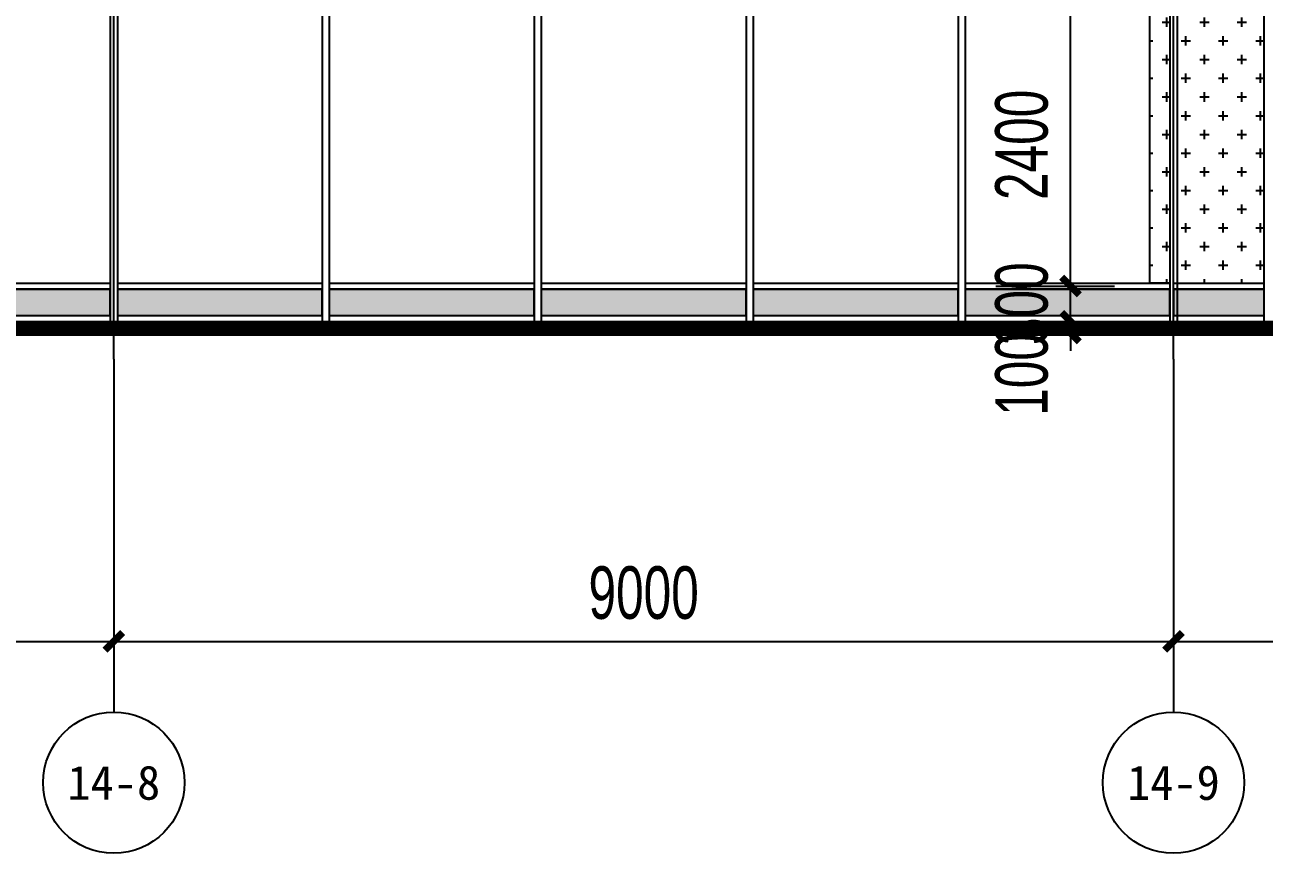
# Model space of a CAD drawing. Extents: x -483182 to 812890, y -390528 to -214858.
# Drawn here: x 41139 to 51666, y -326149 to -319109 of the extents above; entities that cross this region are included whole.
import ezdxf
from ezdxf.enums import TextEntityAlignment as Align

# ---------------------------------------------------------------- set-up
doc = ezdxf.new("R2010")
doc.units = 0
doc.header["$LTSCALE"] = 1000
doc.header["$MEASUREMENT"] = 0
for name, color, linetype in [('01-标注_尺寸', 124, 'Continuous'), ('01-标注_轴线坐标', 132, 'Continuous'), ('02-TEXT_轴号', 7, 'Continuous'), ('05-填充_156', 156, 'Continuous'), ('05-填充_168', 168, 'Continuous'), ('05-填充_18', 18, 'Continuous'), ('A-C_窗', 140, 'Continuous'), ('AXIS_TEXT', 7, 'Continuous'), ('E-立面轮廓', 241, 'Continuous')]:
    doc.layers.add(name, color=color, linetype=linetype)
doc.layers.add('04-不打印_辅助线', color=165, linetype='Continuous', plot=False)
doc.styles.add('_TCH_AXIS', font='STXIHEI_0.TTF', dxfattribs={"width": 0.75})
doc.styles.add('_TCH_DIM_T3', font='ros.shx', dxfattribs={"width": 0.705882, "bigfont": 'jd.shx'})
doc.styles.add('COMPLEX', font='COMPLEX')
doc.dimstyles.new('_TCH_ARCH&&150', dxfattribs={"dimtxt": 446.25, "dimasz": 150, "dimexe": 375, "dimexo": 450, "dimgap": 189.375, "dimtad": 1, "dimdec": 0, "dimzin": 0, "dimdsep": 46, "dimtxsty": '_TCH_DIM_T3', "dimblk": 'ARCHTICK', "dimcen": 0.09, "dimclrt": 7, "dimazin": 2, "dimtfac": 1, "dimtdec": 0, "dimtix": 1, "dimtmove": 2, "dimatfit": 3, "dimfxl": 0, "dimtolj": 1, "dimtzin": 0, "dimarcsym": 0})
pattern_1 = [(0, (0, 0), (158.75, 158.75), [79.375, -238.125]), (90, (39.69, -39.69), (-158.75, 158.75), [79.375, -238.125])]

# ---------------------------------------------------------------- blocks, each defined once
blk = doc.blocks.new('kdytu')
at = {"layer": '05-填充_168'}
h = blk.add_hatch(color=256, dxfattribs=at)
h.dxf.hatch_style = 1
h.paths.add_polyline_path([(0, 50), (1740, 50), (1740, 275), (0, 275)])
for points in [[(0, 325), (1740, 325)], [(0, 275), (1740, 275)], [(0, 50), (1740, 50)], [(0, 0), (1740, 0)]]:
    blk.add_lwpolyline(points)
blk.add_lwpolyline([(0, 50), (1740, 50), (1740, 275), (0, 275)], close=True)
blk = doc.blocks.new('*U54')
at = {"layer": 'A-C_窗'}
blk.add_blockref('kdytu', (-870, -162.5), dxfattribs=at)
blk = doc.blocks.new('*U55')
at = {"layer": 'A-C_窗', "color": 0, "linetype": 'ByBlock', "lineweight": -2, "transparency": 16777216}
for p in [(1800, 0), (3600, 0), (5400, 0), (7200, 0), (9000, 0), (10800, 0)]:
    blk.add_blockref('*U54', p, dxfattribs=at)
blk = doc.blocks.new('*U77')
at = {"layer": '05-填充_168'}
h = blk.add_hatch(color=256, dxfattribs=at)
h.dxf.hatch_style = 1
h.paths.add_polyline_path([(0, 50), (770, 50), (770, 275), (0, 275)])
for points in [[(0, 325), (770, 325)], [(0, 275), (770, 275)], [(0, 50), (770, 50)], [(0, 0), (770, 0)]]:
    blk.add_lwpolyline(points)
blk.add_lwpolyline([(0, 50), (770, 50), (770, 275), (0, 275)], close=True)
blk = doc.blocks.new('_AXISO')
blk.add_circle((0, 0), 0.5)
at = {"layer": 'AXIS_TEXT', "style": 'COMPLEX', "width": 1.041667}
blk.add_attdef('A', text='', height=0.56, dxfattribs=at).set_placement((-0.25, -0.28), (0.25, -0.28), align=Align.FIT)
blk = doc.blocks.new('_ArchTick')
at = {"color": 0, "linetype": 'ByBlock', "const_width": 0.4}
blk.add_lwpolyline([(-0.5, -0.5), (0.5, 0.5)], dxfattribs=at)
blk = doc.blocks.new('*D769')
at = {"layer": '01-标注_轴线坐标', "color": 0, "lineweight": -2, "transparency": 16777216}
for p, q in [((32895, -323337), (32895, -324724)), ((41895, -323337), (41895, -324724)), ((32895, -324349), (41895, -324349))]:
    blk.add_line(p, q, dxfattribs=at)
at = {"layer": 'Defpoints', "color": 0, "transparency": 16777216}
for p in [(32895, -322887), (41895, -322887), (41895, -324349)]:
    blk.add_point(p, dxfattribs=at)
at = {"layer": '01-标注_轴线坐标', "color": 0, "lineweight": -2, "transparency": 16777216, "xscale": 150, "yscale": 150, "zscale": 150, "rotation": 180}
blk.add_blockref('_ArchTick', (32895, -324349), dxfattribs=at)
at = {"layer": '01-标注_轴线坐标', "color": 0, "lineweight": -2, "transparency": 16777216, "xscale": 150, "yscale": 150, "zscale": 150}
blk.add_blockref('_ArchTick', (41895, -324349), dxfattribs=at)
at = {"layer": '01-标注_轴线坐标', "color": 7, "transparency": 16777216, "insert": (37395, -323937), "char_height": 446.2, "attachment_point": 5, "style": '_TCH_DIM_T3'}
blk.add_mtext('\\A1;9000', dxfattribs=at)
blk = doc.blocks.new('*D770')
at = {"layer": '01-标注_轴线坐标', "color": 0, "lineweight": -2, "transparency": 16777216}
for p, q in [((41895, -323337), (41895, -324724)), ((50895, -323337), (50895, -324724)), ((41895, -324349), (50895, -324349))]:
    blk.add_line(p, q, dxfattribs=at)
at = {"layer": 'Defpoints', "color": 0, "transparency": 16777216}
for p in [(41895, -322887), (50895, -322887), (50895, -324349)]:
    blk.add_point(p, dxfattribs=at)
at = {"layer": '01-标注_轴线坐标', "color": 0, "lineweight": -2, "transparency": 16777216, "xscale": 150, "yscale": 150, "zscale": 150, "rotation": 180}
blk.add_blockref('_ArchTick', (41895, -324349), dxfattribs=at)
at = {"layer": '01-标注_轴线坐标', "color": 0, "lineweight": -2, "transparency": 16777216, "xscale": 150, "yscale": 150, "zscale": 150}
blk.add_blockref('_ArchTick', (50895, -324349), dxfattribs=at)
at = {"layer": '01-标注_轴线坐标', "color": 7, "transparency": 16777216, "insert": (46395, -323937), "char_height": 446.2, "attachment_point": 5, "style": '_TCH_DIM_T3'}
blk.add_mtext('\\A1;9000', dxfattribs=at)
blk = doc.blocks.new('*D771')
at = {"layer": '01-标注_轴线坐标', "color": 0, "lineweight": -2, "transparency": 16777216}
for p, q in [((50895, -323337), (50895, -324724)), ((59895, -323337), (59895, -324724)), ((50895, -324349), (59895, -324349))]:
    blk.add_line(p, q, dxfattribs=at)
at = {"layer": 'Defpoints', "color": 0, "transparency": 16777216}
for p in [(50895, -322887), (59895, -322887), (59895, -324349)]:
    blk.add_point(p, dxfattribs=at)
at = {"layer": '01-标注_轴线坐标', "color": 0, "lineweight": -2, "transparency": 16777216, "xscale": 150, "yscale": 150, "zscale": 150, "rotation": 180}
blk.add_blockref('_ArchTick', (50895, -324349), dxfattribs=at)
at = {"layer": '01-标注_轴线坐标', "color": 0, "lineweight": -2, "transparency": 16777216, "xscale": 150, "yscale": 150, "zscale": 150}
blk.add_blockref('_ArchTick', (59895, -324349), dxfattribs=at)
at = {"layer": '01-标注_轴线坐标', "color": 7, "transparency": 16777216, "insert": (55395, -323937), "char_height": 446.2, "attachment_point": 5, "style": '_TCH_DIM_T3'}
blk.add_mtext('\\A1;9000', dxfattribs=at)
blk = doc.blocks.new('*D2325')
at = {"layer": '01-标注_尺寸', "color": 0, "lineweight": -2, "transparency": 16777216}
for p, q in [((50020, -321629), (50020, -321479)), ((49385, -321629), (50395, -321629)), ((50020, -321729), (50020, -321629)), ((49385, -321729), (50395, -321729)), ((50020, -321729), (50020, -321879))]:
    blk.add_line(p, q, dxfattribs=at)
at = {"layer": 'Defpoints', "color": 0, "transparency": 16777216}
for p in [(48935, -321629), (50020, -321629), (48935, -321729)]:
    blk.add_point(p, dxfattribs=at)
at = {"layer": '01-标注_尺寸', "color": 0, "lineweight": -2, "transparency": 16777216, "xscale": 150, "yscale": 150, "zscale": 150}
for p, rotation in [((50020, -321629), 270), ((50020, -321729), 90)]:
    blk.add_blockref('_ArchTick', p, dxfattribs=dict(at, rotation=rotation))
at = {"layer": '01-标注_尺寸', "color": 7, "transparency": 16777216, "insert": (49607, -322080), "char_height": 446.2, "attachment_point": 5, "rotation": 90, "style": '_TCH_DIM_T3'}
blk.add_mtext('\\A1;100', dxfattribs=at)
blk = doc.blocks.new('*D2326')
at = {"layer": '01-标注_尺寸', "color": 0, "lineweight": -2, "transparency": 16777216}
for p, q in [((50020, -321329), (50020, -321179)), ((49385, -321329), (50395, -321329)), ((50020, -321629), (50020, -321329)), ((49385, -321629), (50395, -321629)), ((50020, -321629), (50020, -321779))]:
    blk.add_line(p, q, dxfattribs=at)
at = {"layer": 'Defpoints', "color": 0, "transparency": 16777216}
for p in [(48935, -321329), (50020, -321329), (48935, -321629)]:
    blk.add_point(p, dxfattribs=at)
at = {"layer": '01-标注_尺寸', "color": 0, "lineweight": -2, "transparency": 16777216, "xscale": 150, "yscale": 150, "zscale": 150}
for p, rotation in [((50020, -321329), 270), ((50020, -321629), 90)]:
    blk.add_blockref('_ArchTick', p, dxfattribs=dict(at, rotation=rotation))
at = {"layer": '01-标注_尺寸', "color": 7, "transparency": 16777216, "insert": (49607, -321479), "char_height": 446.2, "attachment_point": 5, "rotation": 90, "style": '_TCH_DIM_T3'}
blk.add_mtext('\\A1;300', dxfattribs=at)
blk = doc.blocks.new('*D2327')
at = {"layer": '01-标注_尺寸', "color": 0, "lineweight": -2, "transparency": 16777216}
for p, q in [((49385, -318929), (50395, -318929)), ((50020, -321329), (50020, -318929)), ((49385, -321329), (50395, -321329))]:
    blk.add_line(p, q, dxfattribs=at)
at = {"layer": 'Defpoints', "color": 0, "transparency": 16777216}
for p in [(48935, -318929), (50020, -318929), (48935, -321329)]:
    blk.add_point(p, dxfattribs=at)
at = {"layer": '01-标注_尺寸', "color": 0, "lineweight": -2, "transparency": 16777216, "xscale": 150, "yscale": 150, "zscale": 150}
for p, rotation in [((50020, -318929), 90), ((50020, -321329), 270)]:
    blk.add_blockref('_ArchTick', p, dxfattribs=dict(at, rotation=rotation))
at = {"layer": '01-标注_尺寸', "color": 7, "transparency": 16777216, "insert": (49607, -320129), "char_height": 446.2, "attachment_point": 5, "rotation": 90, "style": '_TCH_DIM_T3'}
blk.add_mtext('\\A1;2400', dxfattribs=at)

msp = doc.modelspace()

# ---------------------------------------------------------------- hatches: boundary and pattern name
at = {"layer": '05-填充_156'}
h = msp.add_hatch(dxfattribs=at)
h.set_pattern_fill('CROSS', color=136, scale=100)
h.set_pattern_definition(pattern_1)
h.paths.add_polyline_path([(50695, -317579.4), (50865, -317579.4), (50865, -318204.4), (50695, -318204.4)])
h.paths.add_polyline_path([(50695, -318254.4), (50865, -318254.4), (50865, -321304.4), (50695, -321304.4)])
h = msp.add_hatch(dxfattribs=at)
h.set_pattern_fill('CROSS', color=136, scale=100)
h.set_pattern_definition(pattern_1)
h.paths.add_polyline_path([(50925, -318254.4), (51665, -318254.4), (51665, -321304.4), (50925, -321304.4)])

# ---------------------------------------------------------------- linework, layer by layer
at = {"layer": '01-标注_轴线坐标'}
for p, q in [((41895, -321949.2), (41895, -324949.2)), ((50895, -321949.2), (50895, -324949.2))]:
    msp.add_line(p, q, dxfattribs=at)
at = {"layer": '04-不打印_辅助线'}
for p, q in [((41895, -321949.2), (41895, -302284)), ((50895, -321949.2), (50895, -302284))]:
    msp.add_line(p, q, dxfattribs=at)
for points in [[(-29082.7, -321629.4), (480719.6, -321629.4)], [(-29082.7, -321729.4), (480719.6, -321729.4)]]:
    msp.add_lwpolyline(points, dxfattribs=at)
at = {"layer": '05-填充_156', "color": 136}
msp.add_lwpolyline([(50695, -318254.4), (50865, -318254.4), (50865, -321304.4), (50695, -321304.4)], close=True, dxfattribs=at)
at = {"layer": '05-填充_18', "const_width": 100}
msp.add_lwpolyline([(40125, -321679.4), (53465, -321679.4)], dxfattribs=at)
at = {"layer": 'A-C_窗'}
for p, q in [((41865, -317579.4), (41865, -321629.4)), ((41925, -317579.4), (41925, -321629.4)), ((43665, -317579.4), (43665, -321629.4)), ((43725, -317579.4), (43725, -321629.4)), ((45465, -317579.4), (45465, -321629.4)), ((45525, -317579.4), (45525, -321629.4)), ((47265, -317579.4), (47265, -321629.4)), ((47325, -317579.4), (47325, -321629.4)), ((49065, -317579.4), (49065, -321629.4)), ((49125, -317579.4), (49125, -321629.4)), ((50865, -317579.4), (50865, -321629.4)), ((50925, -317579.4), (50925, -321629.4)), ((51665, -321629.4), (51665, -317579.4))]:
    msp.add_line(p, q, dxfattribs=at)
at = {"layer": 'E-立面轮廓', "const_width": 50}
msp.add_lwpolyline([(-18864, -317579.4), (90587, -317579.4), (90587, -321729.4), (-18864, -321729.4)], close=True, dxfattribs=at)
msp.add_lwpolyline([(110624, -321729.4), (-31120.5, -321729.4)], dxfattribs=at)

# ---------------------------------------------------------------- block references
at = {"layer": '01-标注_轴线坐标'}
ref = msp.add_blockref('_AXISO', (41895, -325549.2), dxfattribs=dict(at, xscale=1200, yscale=1200, zscale=1200))
ref.add_attrib('A', '14-8', dxfattribs={"layer": '02-TEXT_轴号', "height": 290.39, "style": '_TCH_AXIS', "width": 1.355782}).set_placement((41500.9, -325694.4), (42289.1, -325694.4), align=Align.FIT)
ref = msp.add_blockref('_AXISO', (50895, -325549.2), dxfattribs=dict(at, xscale=1200, yscale=1200, zscale=1200))
ref.add_attrib('A', '14-9', dxfattribs={"layer": '02-TEXT_轴号', "height": 293.79, "style": '_TCH_AXIS', "width": 1.337942}).set_placement((50501.5, -325696.1), (51288.5, -325696.1), align=Align.FIT)
at = {"layer": 'A-C_窗'}
for name, p in [('*U55', (39195, -321466.9)), ('*U77', (50895, -321629.4))]:
    msp.add_blockref(name, p, dxfattribs=at)

# ---------------------------------------------------------------- dimensions: what is measured, and where the dimension line sits
at = {"layer": '01-标注_尺寸'}
for p1, p2, picture, middle in [((48934.9, -321329.4), (48934.9, -318929.4), '*D2327', (49607.2, -320129.4)), ((48934.9, -321629.4), (48934.9, -321329.4), '*D2326', (49607.2, -321479.4))]:
    dim = msp.add_aligned_dim(p1=p1, p2=p2, distance=-1084.8, dimstyle='_TCH_ARCH&&150', dxfattribs=at)
    dim.commit()
    dim.dimension.update_dxf_attribs({"geometry": picture, "text_midpoint": middle})
dim = msp.add_linear_dim(base=(50019.7, -321629.4), p1=(48934.9, -321729.4), p2=(48934.9, -321629.4), angle=90, dimstyle='_TCH_ARCH&&150', dxfattribs=at)
dim.commit()
dim.dimension.update_dxf_attribs({"geometry": '*D2325', "text_midpoint": (49607.2, -322080.2), "dimtype": 161})
at = {"layer": '01-标注_轴线坐标'}
for p1, p2, picture, middle in [((32895, -322886.7), (41895, -322886.7), '*D769', (37395, -323936.7)), ((41895, -322886.7), (50895, -322886.7), '*D770', (46395, -323936.7)), ((50895, -322886.7), (59895, -322886.7), '*D771', (55395, -323936.7))]:
    dim = msp.add_aligned_dim(p1=p1, p2=p2, distance=-1462.5, dimstyle='_TCH_ARCH&&150', dxfattribs=at)
    dim.commit()
    dim.dimension.update_dxf_attribs({"geometry": picture, "text_midpoint": middle})

doc.saveas('drawing.dxf')
